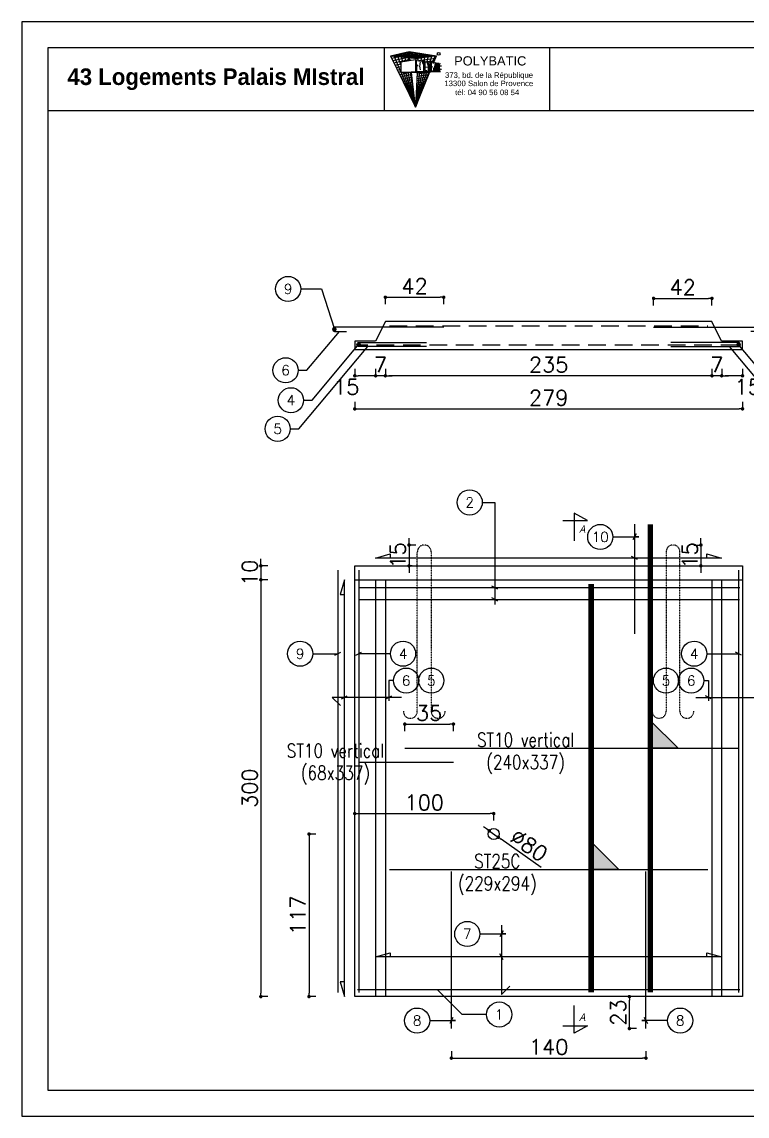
# Model space of a CAD drawing. Header units: millimetres. Extents: x -21776 to 63757, y -7870 to 8483.
# Drawn here: x 51149 to 51671, y -5309 to -4522 of the extents above; entities that cross this region are included whole.
import ezdxf
from ezdxf.enums import TextEntityAlignment as Align

# ---------------------------------------------------------------- set-up
doc = ezdxf.new("R2010")
doc.units = ezdxf.units.MM
doc.header["$PDMODE"] = 34
for name, pattern in [('CACHE', [9.525, 6.35, -3.175]), ('CACHEX2', [19.05, 12.7, -6.35]), ('CONTINUE', [0]), ('HIDDEN2', [0.1875, 0.125, -0.0625])]:
    doc.linetypes.add(name, pattern=pattern)
for name, color, linetype in [('1', 7, 'Continuous'), ('COTATION', 1, 'Continuous'), ('GO-CARTOUCHE', 7, 'Continuous'), ('GO-COTATION', 1, 'Continuous'), ('GO-TEXTE', 9, 'Continuous'), ('GO-TEXTE-ACIER', 3, 'Continuous'), ('préfa v', 2, 'Continuous'), ('STR_barbacan', 160, 'Continuous'), ('STR_TS', 22, 'Continuous'), ('STR_TS_TXT', 7, 'Continuous'), ('STR_VOI-POT', 6, 'Continuous')]:
    doc.layers.add(name, color=color, linetype=linetype)
doc.styles.add('Lucida', font='')
doc.styles.get("Standard").update_dxf_attribs({"font": 'romans.shx'})
doc.styles.add('TEXTE', font='romans.shx')
doc.styles.add('TEXTE TS', font='romans.shx', dxfattribs={"width": 0.7, "oblique": 15})
doc.styles.add('TEXTEBA', font='ARIAL.TTF')
doc.styles.get('Lucida').set_extended_font_data('Lucida Sans', italic=True)
doc.dimstyles.new('COUPE-20', dxfattribs={"dimscale": 0.5, "dimtxt": 22, "dimasz": 5, "dimexe": 0.05, "dimexo": 0, "dimgap": 5, "dimtad": 1, "dimdsep": 46, "dimtxsty": 'Standard', "dimblk1": 'DOT', "dimblk2": 'DOT', "dimsah": 1, "dimcen": 0, "dimdle": 150, "dimclrd": 1, "dimclre": 1, "dimclrt": 7, "dimadec": 0, "dimazin": 0, "dimtfac": 1, "dimtix": 1, "dimtmove": 2, "dimatfit": 3, "dimldrblk": 'DOT', "dimfxl": 0, "dimtvp": 1, "dimtolj": 1, "dimtzin": 0, "dimarcsym": 0})

# ---------------------------------------------------------------- blocks, each defined once
blk = doc.blocks.new('_DOT')
at = {"color": 0, "linetype": 'ByBlock'}
blk.add_line((-0.5, 0), (-1, 0), dxfattribs=at)
at = {"color": 0, "linetype": 'ByBlock', "const_width": 0.5}
blk.add_lwpolyline([(-0.25, 0, 1), (0.25, 0, 1)], format="xyb", close=True, dxfattribs=at)
blk = doc.blocks.new('*D2144')
at = {"layer": 'DEFPOINTS', "color": 0}
for p in [(51667.57, -4751.26), (51710.13, -4751.26), (51667.57, -4757.26)]:
    blk.add_point(p, dxfattribs=at)
at = {"layer": 'préfa v', "color": 1, "lineweight": -2}
for p, q in [((51710.13, -4748.76), (51710.13, -4746.26)), ((51705.13, -4751.26), (51710.15, -4751.26)), ((51710.13, -4757.26), (51710.13, -4751.26)), ((51705.13, -4757.26), (51710.15, -4757.26)), ((51710.13, -4759.76), (51710.13, -4762.26))]:
    blk.add_line(p, q, dxfattribs=at)
at = {"layer": 'préfa v', "color": 1, "lineweight": -2, "xscale": 2.5, "yscale": 2.5, "zscale": 2.5}
for p, rotation in [((51710.13, -4751.26), 270), ((51710.13, -4757.26), 90)]:
    blk.add_blockref('_DOT', p, dxfattribs=dict(at, rotation=rotation))
at = {"layer": 'préfa v', "color": 7, "insert": (51702.13, -4761.11), "char_height": 11, "attachment_point": 5, "rotation": 90}
blk.add_mtext('\\A1;6', dxfattribs=at)
blk = doc.blocks.new('*D2145')
at = {"layer": 'DEFPOINTS', "color": 0}
for p in [(51645.57, -4737.26), (51710.13, -4737.26), (51667.57, -4751.26)]:
    blk.add_point(p, dxfattribs=at)
at = {"layer": 'préfa v', "color": 1, "lineweight": -2}
for p, q in [((51710.13, -4734.76), (51710.13, -4732.26)), ((51705.13, -4737.26), (51710.15, -4737.26)), ((51710.13, -4751.26), (51710.13, -4737.26)), ((51705.13, -4751.26), (51710.15, -4751.26)), ((51710.13, -4753.76), (51710.13, -4756.26))]:
    blk.add_line(p, q, dxfattribs=at)
at = {"layer": 'préfa v', "color": 1, "lineweight": -2, "xscale": 2.5, "yscale": 2.5, "zscale": 2.5}
for p, rotation in [((51710.13, -4737.26), 270), ((51710.13, -4751.26), 90)]:
    blk.add_blockref('_DOT', p, dxfattribs=dict(at, rotation=rotation))
at = {"layer": 'préfa v', "color": 7, "insert": (51702.13, -4744.26), "char_height": 11, "attachment_point": 5, "rotation": 90}
blk.add_mtext('\\A1;14', dxfattribs=at)
blk = doc.blocks.new('*D2146')
at = {"layer": 'DEFPOINTS', "color": 0}
for p in [(51652.57, -4751.26), (51667.57, -4757.26), (51652.57, -4776.24)]:
    blk.add_point(p, dxfattribs=at)
at = {"layer": 'préfa v', "color": 1, "lineweight": -2}
for p, q in [((51652.57, -4771.24), (51652.57, -4776.27)), ((51667.57, -4771.24), (51667.57, -4776.27)), ((51665.07, -4776.24), (51655.07, -4776.24))]:
    blk.add_line(p, q, dxfattribs=at)
at = {"layer": 'préfa v', "color": 1, "lineweight": -2, "xscale": 2.5, "yscale": 2.5, "zscale": 2.5, "rotation": 180}
blk.add_blockref('_DOT', (51652.57, -4776.24), dxfattribs=at)
at = {"layer": 'préfa v', "color": 1, "lineweight": -2, "xscale": 2.5, "yscale": 2.5, "zscale": 2.5}
blk.add_blockref('_DOT', (51667.57, -4776.24), dxfattribs=at)
at = {"layer": 'préfa v', "color": 7, "insert": (51671.34, -4784.24), "char_height": 11, "attachment_point": 5}
blk.add_mtext('\\A1;15', dxfattribs=at)
blk = doc.blocks.new('*D2147')
at = {"layer": 'DEFPOINTS', "color": 0}
for p in [(51645.57, -4737.26), (51652.57, -4751.26), (51645.57, -4776.24)]:
    blk.add_point(p, dxfattribs=at)
at = {"layer": 'préfa v', "color": 1, "lineweight": -2}
for p, q in [((51645.57, -4771.24), (51645.57, -4776.27)), ((51652.57, -4771.24), (51652.57, -4776.27)), ((51643.07, -4776.24), (51640.57, -4776.24)), ((51652.57, -4776.24), (51645.57, -4776.24)), ((51655.07, -4776.24), (51657.57, -4776.24))]:
    blk.add_line(p, q, dxfattribs=at)
at = {"layer": 'préfa v', "color": 1, "lineweight": -2, "xscale": 2.5, "yscale": 2.5, "zscale": 2.5}
blk.add_blockref('_DOT', (51645.57, -4776.24), dxfattribs=at)
at = {"layer": 'préfa v', "color": 1, "lineweight": -2, "xscale": 2.5, "yscale": 2.5, "zscale": 2.5, "rotation": 180}
blk.add_blockref('_DOT', (51652.57, -4776.24), dxfattribs=at)
at = {"layer": 'préfa v', "color": 7, "insert": (51649.07, -4768.24), "char_height": 11, "attachment_point": 5}
blk.add_mtext('\\A1;7', dxfattribs=at)
blk = doc.blocks.new('*D2148')
at = {"layer": 'DEFPOINTS', "color": 0}
for p in [(51410.57, -4737.26), (51645.57, -4737.26), (51410.57, -4776.24)]:
    blk.add_point(p, dxfattribs=at)
at = {"layer": 'préfa v', "color": 1, "lineweight": -2}
for p, q in [((51410.57, -4771.24), (51410.57, -4776.27)), ((51645.57, -4771.24), (51645.57, -4776.27)), ((51643.07, -4776.24), (51413.07, -4776.24))]:
    blk.add_line(p, q, dxfattribs=at)
at = {"layer": 'préfa v', "color": 1, "lineweight": -2, "xscale": 2.5, "yscale": 2.5, "zscale": 2.5, "rotation": 180}
blk.add_blockref('_DOT', (51410.57, -4776.24), dxfattribs=at)
at = {"layer": 'préfa v', "color": 1, "lineweight": -2, "xscale": 2.5, "yscale": 2.5, "zscale": 2.5}
blk.add_blockref('_DOT', (51645.57, -4776.24), dxfattribs=at)
at = {"layer": 'préfa v', "color": 7, "insert": (51528.07, -4768.24), "char_height": 11, "attachment_point": 5}
blk.add_mtext('\\A1;235', dxfattribs=at)
blk = doc.blocks.new('*D2149')
at = {"layer": 'DEFPOINTS', "color": 0}
for p in [(51410.57, -4737.26), (51403.57, -4751.26), (51403.57, -4776.24)]:
    blk.add_point(p, dxfattribs=at)
at = {"layer": 'préfa v', "color": 1, "lineweight": -2}
for p, q in [((51403.57, -4771.24), (51403.57, -4776.27)), ((51410.57, -4771.24), (51410.57, -4776.27)), ((51401.07, -4776.24), (51398.57, -4776.24)), ((51410.57, -4776.24), (51403.57, -4776.24)), ((51413.07, -4776.24), (51415.57, -4776.24))]:
    blk.add_line(p, q, dxfattribs=at)
at = {"layer": 'préfa v', "color": 1, "lineweight": -2, "xscale": 2.5, "yscale": 2.5, "zscale": 2.5}
blk.add_blockref('_DOT', (51403.57, -4776.24), dxfattribs=at)
at = {"layer": 'préfa v', "color": 1, "lineweight": -2, "xscale": 2.5, "yscale": 2.5, "zscale": 2.5, "rotation": 180}
blk.add_blockref('_DOT', (51410.57, -4776.24), dxfattribs=at)
at = {"layer": 'préfa v', "color": 7, "insert": (51407.07, -4768.24), "char_height": 11, "attachment_point": 5}
blk.add_mtext('\\A1;7', dxfattribs=at)
blk = doc.blocks.new('*D2150')
at = {"layer": 'DEFPOINTS', "color": 0}
for p in [(51388.57, -4751.26), (51403.57, -4751.26), (51388.57, -4776.24)]:
    blk.add_point(p, dxfattribs=at)
at = {"layer": 'préfa v', "color": 1, "lineweight": -2}
for p, q in [((51388.57, -4771.24), (51388.57, -4776.27)), ((51403.57, -4771.24), (51403.57, -4776.27)), ((51401.07, -4776.24), (51391.07, -4776.24))]:
    blk.add_line(p, q, dxfattribs=at)
at = {"layer": 'préfa v', "color": 1, "lineweight": -2, "xscale": 2.5, "yscale": 2.5, "zscale": 2.5, "rotation": 180}
blk.add_blockref('_DOT', (51388.57, -4776.24), dxfattribs=at)
at = {"layer": 'préfa v', "color": 1, "lineweight": -2, "xscale": 2.5, "yscale": 2.5, "zscale": 2.5}
blk.add_blockref('_DOT', (51403.57, -4776.24), dxfattribs=at)
at = {"layer": 'préfa v', "color": 7, "insert": (51382.45, -4784.24), "char_height": 11, "attachment_point": 5}
blk.add_mtext('\\A1;15', dxfattribs=at)
blk = doc.blocks.new('*D2151')
at = {"layer": 'DEFPOINTS', "color": 0}
for p in [(51388.57, -4757.26), (51667.57, -4757.26), (51667.57, -4800.06)]:
    blk.add_point(p, dxfattribs=at)
at = {"layer": 'préfa v', "color": 1, "lineweight": -2}
for p, q in [((51388.57, -4795.06), (51388.57, -4800.08)), ((51667.57, -4795.06), (51667.57, -4800.08)), ((51391.07, -4800.06), (51665.07, -4800.06))]:
    blk.add_line(p, q, dxfattribs=at)
at = {"layer": 'préfa v', "color": 1, "lineweight": -2, "xscale": 2.5, "yscale": 2.5, "zscale": 2.5, "rotation": 180}
blk.add_blockref('_DOT', (51388.57, -4800.06), dxfattribs=at)
at = {"layer": 'préfa v', "color": 1, "lineweight": -2, "xscale": 2.5, "yscale": 2.5, "zscale": 2.5}
blk.add_blockref('_DOT', (51667.57, -4800.06), dxfattribs=at)
at = {"layer": 'préfa v', "color": 7, "insert": (51528.07, -4792.06), "char_height": 11, "attachment_point": 5}
blk.add_mtext('\\A1;279', dxfattribs=at)
blk = doc.blocks.new('*D2158')
at = {"layer": 'DEFPOINTS', "color": 0}
for p in [(51470.02, -4913.03), (51320.97, -4923.03), (51470.02, -4923.03)]:
    blk.add_point(p, dxfattribs=at)
at = {"layer": 'STR_VOI-POT', "color": 1, "lineweight": -2}
for p, q in [((51325.97, -4913.03), (51320.94, -4913.03)), ((51320.97, -4910.53), (51320.97, -4908.03)), ((51320.97, -4913.03), (51320.97, -4923.03)), ((51325.97, -4923.03), (51320.94, -4923.03)), ((51320.97, -4925.53), (51320.97, -4928.03))]:
    blk.add_line(p, q, dxfattribs=at)
at = {"layer": 'STR_VOI-POT', "color": 1, "lineweight": -2, "xscale": 2.5, "yscale": 2.5, "zscale": 2.5}
for p, rotation in [((51320.97, -4913.03), 270), ((51320.97, -4923.03), 90)]:
    blk.add_blockref('_DOT', p, dxfattribs=dict(at, rotation=rotation))
at = {"layer": 'STR_VOI-POT', "color": 7, "insert": (51312.97, -4918.03), "char_height": 11, "attachment_point": 5, "rotation": 90}
blk.add_mtext('\\A1;10', dxfattribs=at)
blk = doc.blocks.new('*D2159')
at = {"layer": 'DEFPOINTS', "color": 0}
for p in [(51470.02, -4923.03), (51320.97, -5223.03), (51388.57, -5223.03)]:
    blk.add_point(p, dxfattribs=at)
at = {"layer": 'STR_VOI-POT', "color": 1, "lineweight": -2}
for p, q in [((51325.97, -4923.03), (51320.94, -4923.03)), ((51320.97, -4925.53), (51320.97, -5220.53)), ((51325.97, -5223.03), (51320.94, -5223.03))]:
    blk.add_line(p, q, dxfattribs=at)
at = {"layer": 'STR_VOI-POT', "color": 1, "lineweight": -2, "xscale": 2.5, "yscale": 2.5, "zscale": 2.5}
for p, rotation in [((51320.97, -4923.03), 90), ((51320.97, -5223.03), 270)]:
    blk.add_blockref('_DOT', p, dxfattribs=dict(at, rotation=rotation))
at = {"layer": 'STR_VOI-POT', "color": 7, "insert": (51312.97, -5073.03), "char_height": 11, "attachment_point": 5, "rotation": 90}
blk.add_mtext('\\A1;300', dxfattribs=at)
blk = doc.blocks.new('*D2160')
at = {"layer": 'DEFPOINTS', "color": 0}
for p in [(51645.57, -4737.26), (51732.26, -4737.26), (51667.57, -4757.26)]:
    blk.add_point(p, dxfattribs=at)
at = {"layer": 'STR_VOI-POT', "color": 1, "lineweight": -2}
for p, q in [((51732.26, -4734.76), (51732.26, -4732.26)), ((51727.26, -4737.26), (51732.29, -4737.26)), ((51732.26, -4757.26), (51732.26, -4737.26)), ((51727.26, -4757.26), (51732.29, -4757.26)), ((51732.26, -4759.76), (51732.26, -4762.26))]:
    blk.add_line(p, q, dxfattribs=at)
at = {"layer": 'STR_VOI-POT', "color": 1, "lineweight": -2, "xscale": 2.5, "yscale": 2.5, "zscale": 2.5}
for p, rotation in [((51732.26, -4737.26), 270), ((51732.26, -4757.26), 90)]:
    blk.add_blockref('_DOT', p, dxfattribs=dict(at, rotation=rotation))
at = {"layer": 'STR_VOI-POT', "color": 7, "insert": (51724.26, -4747.26), "char_height": 11, "attachment_point": 5, "rotation": 90}
blk.add_mtext('\\A1;20', dxfattribs=at)
blk = doc.blocks.new('mrega')
at = {"layer": 'STR_TS_TXT', "style": 'TEXTE TS', "width": 0.8}
for tag, p in [('ST10', (14.48, 0)), ('DIM', (14.48, -16)), ('NOTE', (14.48, -32))]:
    blk.add_attdef(tag, text='', height=10, dxfattribs=at).set_placement(p, align=Align.CENTER)
blk = doc.blocks.new('A$C6F247267')
blk.add_hatch(color=256).paths.add_polyline_path([(0, -0.2), (-0.2, 0), (0, 0)])
blk.add_lwpolyline([(-0.2, 0), (0, 0), (0, -0.2), (-0.2, 0)])
blk = doc.blocks.new('*D2162')
at = {"layer": 'DEFPOINTS', "color": 0}
for p in [(51459.57, -5026.92), (51424.57, -5044.29), (51459.57, -5054.29)]:
    blk.add_point(p, dxfattribs=at)
at = {"layer": 'STR_VOI-POT', "color": 1, "lineweight": -2}
for p, q in [((51424.57, -5031.92), (51424.57, -5026.9)), ((51427.07, -5026.92), (51457.07, -5026.92)), ((51459.57, -5031.92), (51459.57, -5026.9))]:
    blk.add_line(p, q, dxfattribs=at)
at = {"layer": 'STR_VOI-POT', "color": 1, "lineweight": -2, "xscale": 2.5, "yscale": 2.5, "zscale": 2.5, "rotation": 180}
blk.add_blockref('_DOT', (51424.57, -5026.92), dxfattribs=at)
at = {"layer": 'STR_VOI-POT', "color": 1, "lineweight": -2, "xscale": 2.5, "yscale": 2.5, "zscale": 2.5}
blk.add_blockref('_DOT', (51459.57, -5026.92), dxfattribs=at)
at = {"layer": 'STR_VOI-POT', "color": 7, "insert": (51442.07, -5018.92), "char_height": 11, "attachment_point": 5}
blk.add_mtext('\\A1;35', dxfattribs=at)
blk = doc.blocks.new('*D2138')
at = {"layer": 'DEFPOINTS', "color": 0}
for p in [(51645.57, -4720.54), (51645.57, -4737.26), (51603.57, -4741.26)]:
    blk.add_point(p, dxfattribs=at)
at = {"layer": 'STR_VOI-POT', "color": 1, "lineweight": -2}
for p, q in [((51603.57, -4725.54), (51603.57, -4720.51)), ((51606.07, -4720.54), (51643.07, -4720.54)), ((51645.57, -4725.54), (51645.57, -4720.51))]:
    blk.add_line(p, q, dxfattribs=at)
at = {"layer": 'STR_VOI-POT', "color": 1, "lineweight": -2, "xscale": 2.5, "yscale": 2.5, "zscale": 2.5, "rotation": 180}
blk.add_blockref('_DOT', (51603.57, -4720.54), dxfattribs=at)
at = {"layer": 'STR_VOI-POT', "color": 1, "lineweight": -2, "xscale": 2.5, "yscale": 2.5, "zscale": 2.5}
blk.add_blockref('_DOT', (51645.57, -4720.54), dxfattribs=at)
at = {"layer": 'STR_VOI-POT', "color": 7, "insert": (51624.57, -4712.54), "char_height": 11, "attachment_point": 5}
blk.add_mtext('\\A1;42', dxfattribs=at)
blk = doc.blocks.new('*D2139')
at = {"layer": 'DEFPOINTS', "color": 0}
for p in [(51617.57, -4898.03), (51626.27, -4913.03), (51637.62, -4913.03)]:
    blk.add_point(p, dxfattribs=at)
at = {"layer": 'GO-COTATION', "color": 1, "lineweight": -2}
for p, q in [((51632.62, -4898.03), (51637.65, -4898.03)), ((51637.62, -4895.53), (51637.62, -4893.03)), ((51637.62, -4898.03), (51637.62, -4913.03)), ((51632.62, -4913.03), (51637.65, -4913.03)), ((51637.62, -4915.53), (51637.62, -4918.03))]:
    blk.add_line(p, q, dxfattribs=at)
at = {"layer": 'GO-COTATION', "color": 1, "lineweight": -2, "xscale": 2.5, "yscale": 2.5, "zscale": 2.5}
for p, rotation in [((51637.62, -4898.03), 270), ((51637.62, -4913.03), 90)]:
    blk.add_blockref('_DOT', p, dxfattribs=dict(at, rotation=rotation))
at = {"layer": 'GO-COTATION', "color": 7, "insert": (51629.62, -4905.53), "char_height": 11, "attachment_point": 5, "rotation": 90}
blk.add_mtext('\\A1;15', dxfattribs=at)
blk = doc.blocks.new('*D2140')
at = {"layer": 'DEFPOINTS', "color": 0}
for p in [(51438.57, -4898.03), (51427.59, -4913.03), (51429.86, -4913.03)]:
    blk.add_point(p, dxfattribs=at)
at = {"layer": 'GO-COTATION', "color": 1, "lineweight": -2}
for p, q in [((51432.59, -4898.03), (51427.57, -4898.03)), ((51427.59, -4895.53), (51427.59, -4893.03)), ((51427.59, -4898.03), (51427.59, -4913.03)), ((51429.86, -4913.03), (51427.57, -4913.03)), ((51427.59, -4915.53), (51427.59, -4918.03))]:
    blk.add_line(p, q, dxfattribs=at)
at = {"layer": 'GO-COTATION', "color": 1, "lineweight": -2, "xscale": 2.5, "yscale": 2.5, "zscale": 2.5}
for p, rotation in [((51427.59, -4898.03), 270), ((51427.59, -4913.03), 90)]:
    blk.add_blockref('_DOT', p, dxfattribs=dict(at, rotation=rotation))
at = {"layer": 'GO-COTATION', "color": 7, "insert": (51419.59, -4905.53), "char_height": 11, "attachment_point": 5, "rotation": 90}
blk.add_mtext('\\A1;15', dxfattribs=at)
blk = doc.blocks.new('*D2143')
at = {"layer": 'DEFPOINTS', "color": 0}
for p in [(51452.57, -4719.74), (51410.57, -4737.26), (51452.57, -4741.26)]:
    blk.add_point(p, dxfattribs=at)
at = {"layer": 'préfa v', "color": 1, "lineweight": -2}
for p, q in [((51410.57, -4724.74), (51410.57, -4719.71)), ((51413.07, -4719.74), (51450.07, -4719.74)), ((51452.57, -4724.74), (51452.57, -4719.71))]:
    blk.add_line(p, q, dxfattribs=at)
at = {"layer": 'préfa v', "color": 1, "lineweight": -2, "xscale": 2.5, "yscale": 2.5, "zscale": 2.5, "rotation": 180}
blk.add_blockref('_DOT', (51410.57, -4719.74), dxfattribs=at)
at = {"layer": 'préfa v', "color": 1, "lineweight": -2, "xscale": 2.5, "yscale": 2.5, "zscale": 2.5}
blk.add_blockref('_DOT', (51452.57, -4719.74), dxfattribs=at)
at = {"layer": 'préfa v', "color": 7, "insert": (51431.57, -4711.74), "char_height": 11, "attachment_point": 5}
blk.add_mtext('\\A1;42', dxfattribs=at)
blk = doc.blocks.new('*D2165')
at = {"layer": 'DEFPOINTS', "color": 0}
for p in [(51458.07, -5246.03), (51598.07, -5246.03), (51598.07, -5267.31)]:
    blk.add_point(p, dxfattribs=at)
at = {"layer": 'GO-CARTOUCHE', "color": 1, "lineweight": -2}
for p, q in [((51458.07, -5262.31), (51458.07, -5267.34)), ((51460.57, -5267.31), (51595.57, -5267.31)), ((51598.07, -5262.31), (51598.07, -5267.34))]:
    blk.add_line(p, q, dxfattribs=at)
at = {"layer": 'GO-CARTOUCHE', "color": 1, "lineweight": -2, "xscale": 2.5, "yscale": 2.5, "zscale": 2.5, "rotation": 180}
blk.add_blockref('_DOT', (51458.07, -5267.31), dxfattribs=at)
at = {"layer": 'GO-CARTOUCHE', "color": 1, "lineweight": -2, "xscale": 2.5, "yscale": 2.5, "zscale": 2.5}
blk.add_blockref('_DOT', (51598.07, -5267.31), dxfattribs=at)
at = {"layer": 'GO-CARTOUCHE', "color": 7, "insert": (51528.07, -5259.31), "char_height": 11, "attachment_point": 5}
blk.add_mtext('\\A1;140', dxfattribs=at)
blk = doc.blocks.new('*D2295')
at = {"layer": 'COTATION', "color": 1, "lineweight": -2}
for p, q in [((51591.18, -5223.03), (51586.16, -5223.03)), ((51586.18, -5243.53), (51586.18, -5225.53)), ((51591.18, -5246.03), (51586.16, -5246.03))]:
    blk.add_line(p, q, dxfattribs=at)
at = {"layer": 'DEFPOINTS', "color": 0}
for p in [(51586.18, -5223.03), (51667.57, -5223.03), (51598.07, -5246.03)]:
    blk.add_point(p, dxfattribs=at)
at = {"layer": 'COTATION', "color": 1, "lineweight": -2, "xscale": 2.5, "yscale": 2.5, "zscale": 2.5}
for p, rotation in [((51586.18, -5223.03), 90), ((51586.18, -5246.03), 270)]:
    blk.add_blockref('_DOT', p, dxfattribs=dict(at, rotation=rotation))
at = {"layer": 'COTATION', "color": 7, "insert": (51578.18, -5234.53), "char_height": 11, "attachment_point": 5, "rotation": 90}
blk.add_mtext('\\A1;23', dxfattribs=at)
blk = doc.blocks.new('*D2362')
at = {"layer": 'DEFPOINTS', "color": 0}
for p in [(51488.57, -5091.3), (51488.57, -5106.03), (51388.57, -5223.03)]:
    blk.add_point(p, dxfattribs=at)
at = {"layer": 'STR_barbacan', "color": 1, "lineweight": -2}
for p, q in [((51388.57, -5096.3), (51388.57, -5091.27)), ((51391.07, -5091.3), (51486.07, -5091.3)), ((51488.57, -5096.3), (51488.57, -5091.27))]:
    blk.add_line(p, q, dxfattribs=at)
at = {"layer": 'STR_barbacan', "color": 1, "lineweight": -2, "xscale": 2.5, "yscale": 2.5, "zscale": 2.5, "rotation": 180}
blk.add_blockref('_DOT', (51388.57, -5091.3), dxfattribs=at)
at = {"layer": 'STR_barbacan', "color": 1, "lineweight": -2, "xscale": 2.5, "yscale": 2.5, "zscale": 2.5}
blk.add_blockref('_DOT', (51488.57, -5091.3), dxfattribs=at)
at = {"layer": 'STR_barbacan', "color": 7, "insert": (51438.57, -5083.3), "char_height": 11, "attachment_point": 5}
blk.add_mtext('\\A1;100', dxfattribs=at)
blk = doc.blocks.new('*D2363')
at = {"layer": 'DEFPOINTS', "color": 0}
for p in [(51485.3, -5103.72), (51491.83, -5108.33)]:
    blk.add_point(p, dxfattribs=at)
at = {"layer": 'STR_barbacan', "color": 1, "lineweight": -2}
for p, q in [((51483.25, -5102.28), (51481.21, -5100.84)), ((51485.3, -5103.72), (51491.83, -5108.33)), ((51522.7, -5130.09), (51493.88, -5109.77))]:
    blk.add_line(p, q, dxfattribs=at)
at = {"layer": 'STR_barbacan', "color": 1, "lineweight": -2, "xscale": 2.5, "yscale": 2.5, "zscale": 2.5}
for p, rotation in [((51485.3, -5103.72), 324.8098080392559), ((51491.83, -5108.33), 144.8098080392559)]:
    blk.add_blockref('_DOT', p, dxfattribs=dict(at, rotation=rotation))
at = {"layer": 'STR_barbacan', "color": 7, "insert": (51513.92, -5114.12), "char_height": 11, "attachment_point": 5, "rotation": 324.80981}
blk.add_mtext('\\A1;∅80', dxfattribs=at)
blk = doc.blocks.new('*D2364')
at = {"layer": 'DEFPOINTS', "color": 0}
for p in [(51488.57, -5106.03), (51355.63, -5223.03), (51388.57, -5223.03)]:
    blk.add_point(p, dxfattribs=at)
at = {"layer": 'STR_barbacan', "color": 1, "lineweight": -2}
for p, q in [((51360.63, -5106.03), (51355.6, -5106.03)), ((51355.63, -5108.53), (51355.63, -5220.53)), ((51360.63, -5223.03), (51355.6, -5223.03))]:
    blk.add_line(p, q, dxfattribs=at)
at = {"layer": 'STR_barbacan', "color": 1, "lineweight": -2, "xscale": 2.5, "yscale": 2.5, "zscale": 2.5}
for p, rotation in [((51355.63, -5106.03), 90), ((51355.63, -5223.03), 270)]:
    blk.add_blockref('_DOT', p, dxfattribs=dict(at, rotation=rotation))
at = {"layer": 'STR_barbacan', "color": 7, "insert": (51347.63, -5164.53), "char_height": 11, "attachment_point": 5, "rotation": 90}
blk.add_mtext('\\A1;117', dxfattribs=at)

msp = doc.modelspace()

# ---------------------------------------------------------------- linework, layer by layer
at = {"layer": '1', "color": 252, "linetype": 'HIDDEN2', "ltscale": 0.05}
for points in [[(51423.57137, -5017.71649, 1), (51433.56737, -5017.71649), (51433.56737, -4913.02724), (51433.56737, -4903.02524, -1), (51443.56337, -4903.02524), (51443.56337, -4913.02724), (51443.56337, -5017.71649, 1), (51453.55937, -5017.71649)], [(51632.55937, -5017.71649, -1), (51622.56337, -5017.71649), (51622.56337, -4913.02724), (51622.56337, -4903.02524, 1), (51612.56737, -4903.02524), (51612.56737, -4913.02724), (51612.56737, -5017.71649, -1), (51602.57137, -5017.71649)]]:
    msp.add_lwpolyline(points, format="xyb", dxfattribs=at)
at = {"layer": 'COTATION'}
for points in [[(51347.82271, -4772.2945), (51353.96481, -4772.2945), (51377.51442, -4744.26035)], [(51342.13531, -4814.42617), (51348.27741, -4814.42617), (51397.97865, -4755.26035)], [(51351.66353, -4793.84992), (51357.80563, -4793.84992), (51391.82296, -4753.35469)], [(51713.99544, -4814.42617), (51707.85334, -4814.42617), (51658.1521, -4755.26035)], [(51704.46722, -4793.84992), (51698.32512, -4793.84992), (51664.30778, -4753.35469)], [(51574.2636, -4892.22156), (51592.85262, -4892.22156), (51589.85262, -4892.22156), (51590.97394, -4890.10024), (51588.7313, -4894.34288)], [(51642.00773, -4907.40508), (51642.00773, -4904.40508), (51652.56537, -4907.40508), (51403.56537, -4907.40508), (51414.12302, -4904.40508), (51414.12302, -4907.40508)], [(51591.97394, -4908.5264), (51587.7313, -4906.28376)], [(51381.07478, -5212.46959), (51378.07478, -5212.46959), (51381.07478, -5223.02724), (51381.07478, -4923.02724), (51378.07478, -4933.58489), (51381.07478, -4933.58489)], [(51491.42959, -4929.82063), (51487.18695, -4927.57799)], [(51491.42959, -4938.38679), (51487.18695, -4936.14415)], [(51358.29335, -4976.24336), (51376.31852, -4976.24336)], [(51374.1972, -4977.36468), (51378.43984, -4975.12204)], [(51389.26271, -4977.36468), (51393.50535, -4975.12204)], [(51414.24991, -4976.24336), (51391.38403, -4976.24336)], [(51641.88084, -4976.24336), (51664.74672, -4976.24336)], [(51666.86804, -4977.36468), (51662.6254, -4975.12204)], [(51416.4596, -4995.61785), (51413.14019, -4995.61785), (51413.14019, -5010.10501)], [(51639.67115, -4995.61785), (51642.99056, -4995.61785), (51642.99056, -5010.10501)], [(51378.95345, -5008.77651), (51383.1961, -5006.53387)], [(51411.01887, -5008.77651), (51415.26151, -5006.53387)], [(51645.11188, -5008.77651), (51640.86924, -5006.53387)], [(51478.5915, -5177.93751), (51497.18051, -5177.93751), (51494.18051, -5177.93751), (51495.30183, -5175.81619), (51493.05919, -5180.05883)], [(51642.00773, -5194.4673), (51642.00773, -5191.46731), (51652.56537, -5194.4673), (51403.56537, -5194.4673), (51414.12302, -5191.46731), (51414.12302, -5194.4673)], [(51495.30183, -5196.58862), (51493.05919, -5192.34598)], [(51483.45406, -5235.88967), (51465.74334, -5235.88967), (51447.88092, -5218.02724)], [(51442.47636, -5240.29344), (51461.06537, -5240.29344), (51458.06537, -5240.29344), (51459.18669, -5238.17212), (51456.94405, -5242.41476)], [(51613.65439, -5240.29344), (51595.06537, -5240.29344), (51598.06537, -5240.29344), (51596.94405, -5238.17212), (51599.18669, -5242.41476)]]:
    msp.add_lwpolyline(points, dxfattribs=at)
at = {"layer": 'GO-CARTOUCHE', "color": 9, "linetype": 'CONTINUE'}
for p, q in [((51414.31113, -4546.06632), (51427.7043, -4542.95163)), ((51415.82053, -4546.21007), (51429.21347, -4543.19118)), ((51418.83933, -4546.49758), (51432.23182, -4543.67029)), ((51425.32393, -4549.89959), (51424.01908, -4543.80866)), ((51424.01908, -4543.80866), (51443.67178, -4546.57633)), ((51427.39765, -4549.59463), (51426.44606, -4543.24425)), ((51426.44606, -4543.24425), (51446.10631, -4546.23663)), ((51428.46439, -4549.43776), (51427.7043, -4542.95163)), ((51427.7043, -4542.95163), (51447.32684, -4546.06632)), ((51414.31113, -4546.06632), (51433.93368, -4547.93514)), ((51414.31113, -4546.06632), (51432.37633, -4582.81966)), ((51415.1322, -4547.73678), (51427.91666, -4544.76382)), ((51415.95327, -4549.40723), (51428.12903, -4546.576)), ((51421.78639, -4557.54868), (51416.73812, -4545.50191)), ((51416.73812, -4545.50191), (51436.3682, -4547.59543)), ((51416.77435, -4551.07769), (51428.34139, -4548.38819)), ((51421.78639, -4552.45382), (51419.1651, -4544.93749)), ((51419.1651, -4544.93749), (51438.80273, -4547.25573)), ((51421.59209, -4544.37308), (51441.23726, -4546.91603)), ((51423.2287, -4550.20771), (51421.59209, -4544.37308)), ((51432.37633, -4548.86247), (51421.78639, -4550.41982)), ((51421.78639, -4550.41982), (51421.78639, -4557.89507)), ((51421.85814, -4546.78508), (51435.25016, -4544.14939)), ((51424.87694, -4547.07259), (51438.26851, -4544.62849)), ((51427.89574, -4547.36009), (51441.28685, -4545.10759)), ((51430.91454, -4547.6476), (51444.3052, -4545.5867)), ((51434.11955, -4549.13501), (51432.37633, -4548.86247)), ((51432.37633, -4548.86247), (51432.37633, -4557.87744)), ((51432.42394, -4547.79135), (51445.81437, -4545.82625)), ((51432.99927, -4552.49082), (51432.99927, -4549.59037)), ((51433.79147, -4549.71422), (51432.99927, -4549.59037)), ((51433.93368, -4547.93514), (51433.88177, -4549.09783)), ((51447.32684, -4546.06632), (51433.93368, -4547.93514)), ((51434.36831, -4549.45027), (51446.64732, -4547.73681)), ((51434.56758, -4549.79362), (51436.53392, -4549.50762)), ((51435.42164, -4551.41547), (51435.28315, -4552.46537)), ((51435.64886, -4550.57838), (51435.42164, -4551.41547)), ((51436.3682, -4547.59543), (51436.14538, -4549.56159)), ((51437.28808, -4550.28162), (51436.92557, -4549.69815)), ((51438.23195, -4549.77795), (51437.08037, -4549.9473)), ((51437.53248, -4550.98011), (51437.28808, -4550.28162)), ((51437.7199, -4551.98885), (51437.53248, -4550.98011)), ((51438.23195, -4557.27213), (51438.23195, -4549.7711)), ((51438.85489, -4549.87534), (51438.23195, -4549.77795)), ((51438.80273, -4547.25573), (51438.2622, -4549.78268)), ((51438.85489, -4556.6492), (51438.85489, -4549.87534)), ((51438.85489, -4550.39212), (51440.41591, -4550.17735)), ((51438.85489, -4550.39212), (51438.85538, -4556.6492)), ((51440.39483, -4550.1161), (51441.6855, -4553.86628)), ((51440.95184, -4550.20318), (51440.39483, -4550.1161)), ((51440.41591, -4550.17735), (51441.6855, -4553.86628)), ((51441.23726, -4546.91603), (51440.44553, -4550.12402)), ((51440.62779, -4550.15252), (51445.9678, -4549.40729)), ((51440.95184, -4550.20318), (51441.97987, -4553.19023)), ((51442.70511, -4550.47729), (51441.12609, -4550.7095)), ((51442.70511, -4550.47729), (51441.97987, -4553.19023)), ((51443.20026, -4550.5547), (51442.30844, -4553.8908)), ((51442.31176, -4553.8784), (51443.18192, -4550.62331)), ((51443.67178, -4546.57633), (51442.44406, -4550.51568)), ((51443.20026, -4550.5547), (51442.70511, -4550.47729)), ((51443.18192, -4550.62331), (51443.36743, -4550.59553)), ((51443.36743, -4550.58084), (51443.18615, -4550.6075)), ((51443.36743, -4557.27213), (51443.36743, -4550.58084)), ((51444.57391, -4550.76946), (51443.36743, -4550.58084)), ((51444.50656, -4551.20028), (51443.80349, -4551.09036)), ((51443.80349, -4553.71445), (51443.80349, -4551.09036)), ((51446.10631, -4546.23663), (51444.41445, -4550.74453)), ((51444.98768, -4551.11973), (51445.28828, -4551.07778)), ((51446.29579, -4551.03866), (51445.03939, -4551.22343)), ((51445.2411, -4551.19376), (51447.32684, -4546.06632)), ((51446.29579, -4551.03866), (51446.05154, -4553.07391)), ((51446.60618, -4551.08719), (51446.29579, -4551.03866)), ((51446.60618, -4551.08719), (51447.35352, -4557.2662)), ((51446.63315, -4551.31018), (51447.35424, -4551.20414)), ((51446.68333, -4551.72505), (51447.35424, -4551.64549)), ((51446.6948, -4551.81992), (51447.75915, -4551.7088)), ((51447.35424, -4551.20414), (51447.35424, -4551.64549)), ((51448.60011, -4551.39892), (51447.35424, -4551.20414)), ((51447.35424, -4551.64549), (51447.75915, -4551.7088)), ((51447.75915, -4557.2662), (51447.75915, -4551.7088)), ((51448.60011, -4551.84027), (51448.60011, -4551.39892)), ((51448.75848, -4551.42368), (51448.60011, -4551.47452)), ((51448.75848, -4551.42368), (51448.75848, -4557.26789)), ((51449.19454, -4551.49185), (51448.75848, -4551.42368)), ((51449.19454, -4551.49185), (51449.19454, -4557.27213)), ((51449.19454, -4551.69655), (51450.18236, -4551.60465)), ((51417.59542, -4552.74815), (51421.78639, -4551.77376)), ((51418.41649, -4554.4186), (51421.78639, -4553.63518)), ((51419.23756, -4556.08906), (51421.78639, -4555.49657)), ((51420.05863, -4557.75951), (51421.78639, -4557.35793)), ((51420.8797, -4559.42997), (51427.48426, -4557.89507)), ((51421.70078, -4561.10042), (51429.61558, -4559.26129)), ((51421.78639, -4557.89507), (51432.99927, -4557.27213)), ((51432.88118, -4557.8766), (51421.78639, -4557.89507)), ((51432.37633, -4582.81966), (51421.93154, -4557.89507)), ((51432.37633, -4582.81966), (51423.684, -4557.89507)), ((51432.37633, -4582.81966), (51425.385, -4557.89507)), ((51432.37633, -4582.81966), (51427.03678, -4557.89507)), ((51432.37633, -4582.81966), (51428.64145, -4557.89507)), ((51432.37633, -4582.81966), (51429.45548, -4557.89507)), ((51432.37633, -4582.81966), (51442.66049, -4557.53777)), ((51441.85437, -4557.56578), (51432.37633, -4582.81966)), ((51440.22926, -4557.62224), (51432.37633, -4582.81966)), ((51438.58086, -4557.67951), (51432.37633, -4582.81966)), ((51436.90866, -4557.73761), (51432.37633, -4582.81966)), ((51435.21214, -4557.79655), (51432.37633, -4582.81966)), ((51433.49076, -4557.85635), (51432.37633, -4582.81966)), ((51432.88118, -4557.8766), (51436.01303, -4557.762)), ((51432.99927, -4552.49082), (51433.62644, -4552.53948)), ((51433.85115, -4553.18173), (51432.99927, -4553.11563)), ((51432.99927, -4553.11563), (51432.99927, -4557.27213)), ((51432.99927, -4557.27213), (51440.50558, -4557.27213)), ((51433.36737, -4560.62047), (51441.89068, -4559.43021)), ((51433.43816, -4559.0348), (51442.5702, -4557.75972)), ((51434.16522, -4552.87272), (51433.85115, -4553.18173)), ((51435.28315, -4552.46537), (51435.24467, -4553.31857)), ((51435.24467, -4553.31857), (51435.30427, -4554.61005)), ((51435.30427, -4554.61005), (51435.59207, -4556.07624)), ((51436.01303, -4557.762), (51436.57388, -4557.74148)), ((51436.61689, -4557.7399), (51443.3615, -4557.49311)), ((51438.22869, -4557.27305), (51443.37565, -4557.27213)), ((51438.85489, -4556.6492), (51440.50558, -4556.6492)), ((51438.85538, -4554.11475), (51441.6855, -4553.86628)), ((51438.85538, -4556.6492), (51440.50558, -4556.65427)), ((51440.50558, -4557.27213), (51440.50558, -4556.6492)), ((51440.50558, -4557.27213), (51441.68963, -4557.27213)), ((51441.6855, -4557.27213), (51441.6855, -4553.86628)), ((51441.6855, -4556.65427), (51441.68963, -4557.27213)), ((51441.68963, -4557.27213), (51442.30844, -4557.27213)), ((51442.30844, -4557.2645), (51442.31176, -4553.8784)), ((51442.30844, -4557.27213), (51442.30844, -4553.8908)), ((51443.36112, -4557.26619), (51448.75848, -4557.2662)), ((51443.36256, -4557.49307), (51450.20169, -4557.27483)), ((51443.36743, -4557.27213), (51444.68772, -4557.27213)), ((51443.80349, -4553.71445), (51444.3717, -4553.75853)), ((51443.80349, -4554.15182), (51444.33796, -4554.19328)), ((51443.80349, -4556.83608), (51443.80349, -4554.15182)), ((51443.80349, -4556.83608), (51444.55369, -4556.83608)), ((51444.93006, -4557.05924), (51444.68119, -4557.2662)), ((51444.68119, -4557.2662), (51445.53608, -4557.2662)), ((51445.10844, -4556.67452), (51444.93006, -4557.05924)), ((51445.06489, -4554.53315), (51445.14467, -4554.78554)), ((51445.21098, -4556.18057), (51445.10844, -4556.67452)), ((51445.14467, -4554.78554), (51445.22337, -4555.26651)), ((51445.24182, -4555.73487), (51445.21098, -4556.18057)), ((51445.22337, -4555.26651), (51445.24182, -4555.73487)), ((51445.60432, -4556.80051), (51445.54843, -4557.2662)), ((51445.66731, -4556.27558), (51445.60432, -4556.80051)), ((51445.7198, -4555.83826), (51445.66731, -4556.27558)), ((51445.77003, -4555.41965), (51445.7198, -4555.83826)), ((51445.82072, -4554.99731), (51445.77003, -4555.41965)), ((51445.84696, -4554.77865), (51445.82072, -4554.99731)), ((51445.86421, -4554.63487), (51445.84696, -4554.77865)), ((51445.87823, -4554.51805), (51445.86421, -4554.63487)), ((51445.91068, -4554.24772), (51445.87823, -4554.51805)), ((51445.9779, -4553.68759), (51445.91068, -4554.24772)), ((51446.05154, -4553.07391), (51445.9779, -4553.68759)), ((51446.23377, -4555.21511), (51445.98762, -4557.2662)), ((51446.23377, -4555.21511), (51446.6703, -4555.24897)), ((51446.28577, -4554.78177), (51446.44915, -4553.42042)), ((51446.28577, -4554.78177), (51446.6169, -4554.80746)), ((51446.44915, -4553.42042), (51446.6169, -4554.80746)), ((51446.6703, -4555.24897), (51446.915, -4557.27213)), ((51448.1952, -4551.77697), (51448.60011, -4551.84027)), ((51448.1952, -4557.2662), (51448.1952, -4551.77697)), ((51448.1952, -4551.8757), (51448.60011, -4551.84027)), ((51448.1952, -4557.2662), (51448.75848, -4557.2662)), ((51448.75848, -4557.26789), (51449.19454, -4557.27213)), ((51449.33637, -4554.47383), (51449.36105, -4555.0936)), ((51449.36105, -4555.0936), (51449.42004, -4555.66122)), ((51449.42004, -4555.66122), (51449.51003, -4556.13854)), ((51449.51003, -4556.13854), (51449.63924, -4556.58078)), ((51449.63924, -4556.58078), (51449.84176, -4556.99355)), ((51450.55244, -4553.43977), (51449.81788, -4553.5081)), ((51449.84176, -4556.99355), (51450.0743, -4557.24871)), ((51450.533, -4555.64961), (51449.86868, -4555.71141)), ((51450.533, -4555.64961), (51450.97526, -4555.63342)), ((51450.99871, -4553.50954), (51450.55244, -4553.43977)), ((51422.52185, -4562.77088), (51429.82795, -4561.07348)), ((51423.34292, -4564.44134), (51430.04032, -4562.88566)), ((51424.16399, -4566.11179), (51430.25268, -4564.69784)), ((51424.98506, -4567.78225), (51430.46505, -4566.51003)), ((51433.08421, -4566.96313), (51439.1726, -4566.11215)), ((51433.155, -4565.37747), (51439.85212, -4564.44167)), ((51433.22579, -4563.7918), (51440.53164, -4562.77118)), ((51433.29658, -4562.20613), (51441.21116, -4561.1007)), ((51425.80613, -4569.4527), (51430.67741, -4568.32221)), ((51426.6272, -4571.12316), (51430.88978, -4570.1344)), ((51427.44828, -4572.79361), (51431.10214, -4571.94658)), ((51432.80106, -4573.3058), (51436.45453, -4572.7941)), ((51432.87185, -4571.72013), (51437.13405, -4571.12361)), ((51432.94263, -4570.13447), (51437.81356, -4569.45313)), ((51433.01342, -4568.5488), (51438.49308, -4567.78264))]:
    msp.add_line(p, q, dxfattribs=at)
at = {"layer": 'GO-CARTOUCHE', "linetype": 'Continuous'}
for points in [[(52262.66472, -5309.04286), (52262.66472, -4521.54286), (51149.02837, -4521.54286), (51149.02837, -5309.04286)], [(52244.10597, -5290.48411), (52244.10597, -4540.10161), (51167.58712, -4540.10161), (51167.58712, -5290.48411)]]:
    msp.add_lwpolyline(points, close=True, dxfattribs=at)
at = {"layer": 'GO-CARTOUCHE', "color": 9, "linetype": 'CONTINUE'}
for centre in [(51448.9165, -4544.51691, 70.13956), (51448.9165, -4544.51691, 70.13956), (51448.9165, -4544.51691)]:
    msp.add_circle(centre, 0.9967, dxfattribs=at)
at = {"layer": 'GO-COTATION'}
for points in [[(51349.65381, -4713.73329), (51364.53502, -4713.73329), (51374.08136, -4742.78821)], [(51480.31001, -4867.3779), (51489.30827, -4867.3779), (51489.30827, -4940.83497)]]:
    msp.add_lwpolyline(points, dxfattribs=at)
at = {"layer": 'GO-TEXTE', "color": 7}
for points in [[(51409.76857, -4540.10161), (51409.76857, -4585.54823)], [(51528.67434, -4540.10161), (51528.67434, -4585.54823)], [(52244.10597, -4585.54823), (51167.58712, -4585.54823)]]:
    msp.add_lwpolyline(points, dxfattribs=at)
at = {"layer": 'GO-TEXTE', "flags": 128}
for points in [[(51538.39006, -4880.44747), (51556.03781, -4880.44747), (51546.35976, -4875.16741), (51546.35976, -4895.08889)], [(51538.39006, -5243.97744), (51556.03781, -5243.97744), (51546.35976, -5249.2575), (51546.35976, -5229.33602)]]:
    msp.add_lwpolyline(points, dxfattribs=at)
at = {"layer": 'GO-TEXTE-ACIER'}
for centre in [(51340.59705, -4713.73329), (51338.76594, -4772.2945), (51342.60677, -4793.84992), (51333.07855, -4814.42617), (51471.25324, -4867.3779), (51565.20684, -4892.22156), (51349.23659, -4976.24336), (51423.27761, -4976.24336), (51632.82407, -4976.24336), (51425.51636, -4995.61785), (51443.62989, -4995.61785), (51612.50086, -4995.61785), (51630.61439, -4995.61785), (51469.53473, -5177.93751), (51492.51082, -5235.88967), (51433.41959, -5240.29344), (51622.71115, -5240.29344)]:
    msp.add_circle(centre, 9.05676, dxfattribs=at)
at = {"layer": 'préfa v'}
msp.add_lwpolyline([(51410.56537, -4737.26035), (51403.56537, -4751.26035), (51388.56537, -4751.26035), (51388.56537, -4757.26035), (51667.56537, -4757.26035), (51667.56537, -4751.26035), (51652.56537, -4751.26035), (51645.56537, -4737.26035)], close=True, dxfattribs=at)
for points in [[(51388.56537, -4913.02724), (51667.56537, -4913.02724), (51667.56537, -5223.02724), (51388.56537, -5223.02724), (51388.56537, -4913.02724)], [(51388.56537, -4923.02724), (51667.56537, -4923.02724)], [(51403.56537, -4923.02724), (51403.56537, -5223.02724)], [(51410.56537, -4923.02724), (51410.56537, -5223.02724)], [(51645.56537, -4923.02724), (51645.56537, -5223.02724)], [(51652.56537, -4923.02724), (51652.56537, -5223.02724)]]:
    msp.add_lwpolyline(points, dxfattribs=at)
at = {"layer": 'STR_barbacan'}
msp.add_circle((51488.56537, -5106.02724), 4, dxfattribs=at)
at = {"layer": 'STR_TS', "linetype": 'CACHE', "ltscale": 2, "const_width": 4}
msp.add_lwpolyline([(51601.2069, -5220.02724), (51601.2069, -4883.02724)], dxfattribs=at)
at = {"layer": 'STR_TS', "const_width": 4}
msp.add_lwpolyline([(51558.67537, -5220.02724), (51558.67537, -4926.02724)], dxfattribs=at)
at = {"layer": 'STR_TS', "color": 3}
for points in [[(51424.56537, -5044.29331), (51664.56537, -5044.29331)], [(51391.56537, -5054.29331), (51459.56537, -5054.29331)], [(51413.56537, -5131.60001), (51642.56537, -5131.60001)]]:
    msp.add_lwpolyline(points, dxfattribs=at)
at = {"layer": 'STR_VOI-POT', "color": 1, "linetype": 'CACHEX2'}
for points in [[(51413.56537, -4740.26035), (51642.56537, -4740.26035)], [(51664.56537, -4754.26035), (51391.56537, -4754.26035)]]:
    msp.add_lwpolyline(points, dxfattribs=at)
at = {"layer": 'STR_VOI-POT'}
for points in [[(51452.56537, -4741.26035), (51374.06537, -4741.26035, 0.414213562), (51372.56537, -4742.76035), (51372.56537, -4742.76035, 0.414213562), (51374.06537, -4744.26035), (51382.56537, -4744.26035)], [(51603.56537, -4741.26035), (51682.06537, -4741.26035, -0.414213562), (51683.56537, -4742.76035), (51683.56537, -4742.76035, -0.414213562), (51682.06537, -4744.26035), (51673.56537, -4744.26035)], [(51440.06537, -4755.26035), (51391.56537, -4755.26035, -0.414213562), (51390.06537, -4753.76035), (51390.06537, -4753.76035, -0.414213562), (51391.56537, -4752.26035), (51440.06537, -4752.26035)], [(51616.06537, -4755.26035), (51664.56537, -4755.26035, 0.414213562), (51666.06537, -4753.76035), (51666.06537, -4753.76035, 0.414213562), (51664.56537, -4752.26035), (51616.06537, -4752.26035)]]:
    msp.add_lwpolyline(points, format="xyb", dxfattribs=at)
at = {"layer": 'STR_VOI-POT', "const_width": 1.44}
for points in [[(51373.36136, -4742.78821, 1), (51374.80136, -4742.78821, 1)], [(51390.86136, -4753.78821, 1), (51392.30136, -4753.78821, 1)], [(51665.26939, -4753.78821, -1), (51663.82939, -4753.78821, -1)]]:
    msp.add_lwpolyline(points, format="xyb", close=True, dxfattribs=at)
at = {"layer": 'STR_VOI-POT'}
for points in [[(51589.85262, -4883.02724), (51589.85262, -4962.02724)], [(51376.31852, -4916.02724), (51376.31852, -5220.02724)], [(51391.38403, -4916.02724), (51391.38403, -5220.02724)], [(51664.74672, -4916.02724), (51664.74672, -5220.02724)], [(51391.56537, -4928.69931), (51665.56537, -4928.69931)], [(51391.56537, -4937.26547), (51665.42435, -4937.26547)], [(51422.2222, -5007.65519), (51372.2222, -5007.65519), (51378.20408, -5013.63707)], [(51633.90855, -5007.65519), (51683.90855, -5007.65519), (51677.92666, -5013.63707)], [(51458.06537, -5246.02724), (51458.06537, -5133.02724)], [(51598.06537, -5246.02724), (51598.06537, -5133.02724)], [(51494.18051, -5171.54697), (51494.18051, -5221.54697), (51500.1624, -5215.56508)], [(51390.56537, -5218.02724), (51665.56537, -5218.02724)]]:
    msp.add_lwpolyline(points, dxfattribs=at)

# ---------------------------------------------------------------- block references
at = {"layer": 'STR_TS', "xscale": 100, "yscale": 100, "zscale": 100, "rotation": 180}
for p in [(51601.2069, -5044.29331), (51558.67537, -5131.60001)]:
    msp.add_blockref('A$C6F247267', p, dxfattribs=at)
at = {"layer": 'STR_TS_TXT'}
for p, values in [((51496.97445, -5043.26694), {'ST10': 'ST10 vertical', 'DIM': '(240x337)'}), ((51360.16926, -5051.0451), {'ST10': 'ST10 vertical', 'DIM': '(68x337)'}), ((51476.65576, -5130.57364), {'ST10': 'ST25C', 'DIM': '(229x294)'})]:
    msp.add_blockref('mrega', p, dxfattribs=at).add_auto_attribs(values)

# ---------------------------------------------------------------- texts
at = {"layer": 'GO-CARTOUCHE', "color": 9, "style": 'TEXTEBA'}
for s, p in [('373, bd. de la République', (51453.48386, -4561.82679)), ('13300 Salon de Provence', (51453.01942, -4567.78495)), ('tél: 04 90 56 08 54', (51460.84702, -4574.25784))]:
    msp.add_text(s, height=3.9772727, dxfattribs=at).set_placement(p)
at = {"layer": 'GO-CARTOUCHE', "insert": (51288.67784, -4562.82492), "char_height": 11.9318181, "attachment_point": 5}
msp.add_mtext('{\\Fbold|c0;43 Logements Palais MIstral}', dxfattribs=at)
at = {"layer": 'GO-TEXTE', "color": 3, "style": 'TEXTEBA'}
msp.add_text('POLYBATIC', height=6.628788, dxfattribs=at).set_placement((51486.02893, -4549.60683), align=Align.MIDDLE)
at = {"layer": 'GO-TEXTE', "linetype": 'Continuous', "style": 'Lucida'}
for rotation, p in [(0.00179755, (51549.9749, -4889.24023)), (359.99820245, (51549.97474, -5240.50468))]:
    msp.add_text('A', height=5.32, rotation=rotation, dxfattribs=at).set_placement(p)
at = {"layer": 'GO-TEXTE-ACIER', "style": 'TEXTE'}
for s, p in [('9', (51340.59705, -4713.73329)), ('6', (51338.76594, -4772.2945)), ('4', (51342.60677, -4793.84992)), ('5', (51333.07855, -4814.42617)), ('2', (51471.25324, -4867.3779)), ('10', (51565.20684, -4892.22156)), ('9', (51349.23659, -4976.24336)), ('4', (51423.30667, -4976.24336)), ('4', (51632.82407, -4976.24336)), ('6', (51425.51636, -4995.61785)), ('5', (51443.62989, -4995.61785)), ('5', (51612.50086, -4995.61785)), ('6', (51630.61439, -4995.61785)), ('7', (51469.53473, -5177.93751)), ('8', (51433.41959, -5240.29344)), ('1', (51492.51082, -5235.88967)), ('8', (51622.71115, -5240.29344))]:
    msp.add_text(s, height=7.2, dxfattribs=at).set_placement(p, align=Align.MIDDLE_CENTER)

# ---------------------------------------------------------------- dimensions: what is measured, and where the dimension line sits
at = {"layer": 'COTATION'}
dim = msp.add_linear_dim(base=(51586.1849, -5223.02724), p1=(51598.06537, -5246.02724), p2=(51667.56537, -5223.02724), angle=90, dimstyle='COUPE-20', dxfattribs=at)
dim.commit()
dim.dimension.update_dxf_attribs({"geometry": '*D2295', "text_midpoint": (51578.1849, -5234.52724)})
at = {"layer": 'GO-CARTOUCHE'}
dim = msp.add_linear_dim(base=(51598.06537, -5267.31077), p1=(51458.06537, -5246.02724), p2=(51598.06537, -5246.02724), dimstyle='COUPE-20', dxfattribs=at)
dim.commit()
dim.dimension.update_dxf_attribs({"geometry": '*D2165', "text_midpoint": (51528.06537, -5259.31077)})
at = {"layer": 'GO-COTATION'}
for base, p1, p2, picture, middle in [((51427.59324, -4913.02724), (51438.56537, -4898.02724), (51429.86026, -4913.02724), '*D2140', (51419.59324, -4905.52724)), ((51637.62401, -4913.02724), (51617.56537, -4898.02724), (51626.27048, -4913.02724), '*D2139', (51629.62401, -4905.52724))]:
    dim = msp.add_linear_dim(base=base, p1=p1, p2=p2, angle=90, dimstyle='COUPE-20', dxfattribs=at)
    dim.commit()
    dim.dimension.update_dxf_attribs({"geometry": picture, "text_midpoint": middle})
at = {"layer": 'préfa v'}
for base, p1, p2, picture, middle in [((51452.56537, -4719.7356), (51410.56537, -4737.26035), (51452.56537, -4741.26035), '*D2143', (51431.56537, -4711.7356)), ((51403.56537, -4776.2427), (51410.56537, -4737.26035), (51403.56537, -4751.26035), '*D2149', (51407.06537, -4768.2427)), ((51410.56537, -4776.2427), (51645.56537, -4737.26035), (51410.56537, -4737.26035), '*D2148', (51528.06537, -4768.2427)), ((51645.56537, -4776.2427), (51652.56537, -4751.26035), (51645.56537, -4737.26035), '*D2147', (51649.06537, -4768.2427)), ((51667.56537, -4800.05769), (51388.56537, -4757.26035), (51667.56537, -4757.26035), '*D2151', (51528.06537, -4792.05769))]:
    dim = msp.add_linear_dim(base=base, p1=p1, p2=p2, dimstyle='COUPE-20', dxfattribs=at)
    dim.commit()
    dim.dimension.update_dxf_attribs({"geometry": picture, "text_midpoint": middle})
dim = msp.add_linear_dim(base=(51710.12691, -4737.26035), p1=(51667.56537, -4751.26035), p2=(51645.56537, -4737.26035), angle=270, dimstyle='COUPE-20', dxfattribs=at)
dim.commit()
dim.dimension.update_dxf_attribs({"geometry": '*D2145', "text_midpoint": (51702.12691, -4744.26035)})
dim = msp.add_linear_dim(base=(51710.12691, -4751.26035), p1=(51667.56537, -4757.26035), p2=(51667.56537, -4751.26035), angle=270, dimstyle='COUPE-20', dxfattribs=at)
dim.commit()
dim.dimension.update_dxf_attribs({"geometry": '*D2144', "text_midpoint": (51702.12691, -4761.1061), "dimtype": 160})
for base, p1, p2, picture, middle in [((51388.56537, -4776.2427), (51403.56537, -4751.26035), (51388.56537, -4751.26035), '*D2150', (51382.44933, -4784.2427)), ((51652.56537, -4776.2427), (51667.56537, -4757.26035), (51652.56537, -4751.26035), '*D2146', (51671.34334, -4784.2427))]:
    dim = msp.add_linear_dim(base=base, p1=p1, p2=p2, dimstyle='COUPE-20', dxfattribs=at)
    dim.commit()
    dim.dimension.update_dxf_attribs({"geometry": picture, "text_midpoint": middle, "dimtype": 160})
at = {"layer": 'STR_barbacan'}
for base, p1, p2, angle, picture, middle in [((51488.56537, -5091.2989), (51388.56537, -5223.02724), (51488.56537, -5106.02724), 180, '*D2362', (51438.56537, -5083.2989)), ((51355.62641, -5223.02724), (51488.56537, -5106.02724), (51388.56537, -5223.02724), 90, '*D2364', (51347.62641, -5164.52724))]:
    dim = msp.add_linear_dim(base=base, p1=p1, p2=p2, angle=angle, dimstyle='COUPE-20', dxfattribs=at)
    dim.commit()
    dim.dimension.update_dxf_attribs({"geometry": picture, "text_midpoint": middle})
dim = msp.add_diameter_dim_2p(p1=(51485.2964, -5103.72207), p2=(51491.83435, -5108.33241), dimstyle='COUPE-20', override={"dimlfac": 10}, dxfattribs=at)
dim.commit()
dim.dimension.update_dxf_attribs({"geometry": '*D2363', "text_midpoint": (51513.91813, -5114.11614)})
at = {"layer": 'STR_VOI-POT'}
for base, p1, p2, picture, middle in [((51645.56537, -4720.53974), (51603.56537, -4741.26035), (51645.56537, -4737.26035), '*D2138', (51624.56537, -4712.53974)), ((51459.56537, -5026.92128), (51424.56537, -5044.29331), (51459.56537, -5054.29331), '*D2162', (51442.06537, -5018.92128))]:
    dim = msp.add_linear_dim(base=base, p1=p1, p2=p2, dimstyle='COUPE-20', dxfattribs=at)
    dim.commit()
    dim.dimension.update_dxf_attribs({"geometry": picture, "text_midpoint": middle})
for base, p1, p2, angle, picture, middle in [((51732.26038, -4737.26035), (51667.56537, -4757.26035), (51645.56537, -4737.26035), 270, '*D2160', (51724.26038, -4747.26035)), ((51320.96624, -4923.02724), (51470.01663, -4913.02724), (51470.01663, -4923.02724), 90, '*D2158', (51312.96624, -4918.02724)), ((51320.96624, -5223.02724), (51470.01663, -4923.02724), (51388.56537, -5223.02724), 90, '*D2159', (51312.96624, -5073.02724))]:
    dim = msp.add_linear_dim(base=base, p1=p1, p2=p2, angle=angle, dimstyle='COUPE-20', dxfattribs=at)
    dim.commit()
    dim.dimension.update_dxf_attribs({"geometry": picture, "text_midpoint": middle})

doc.saveas('drawing.dxf')
